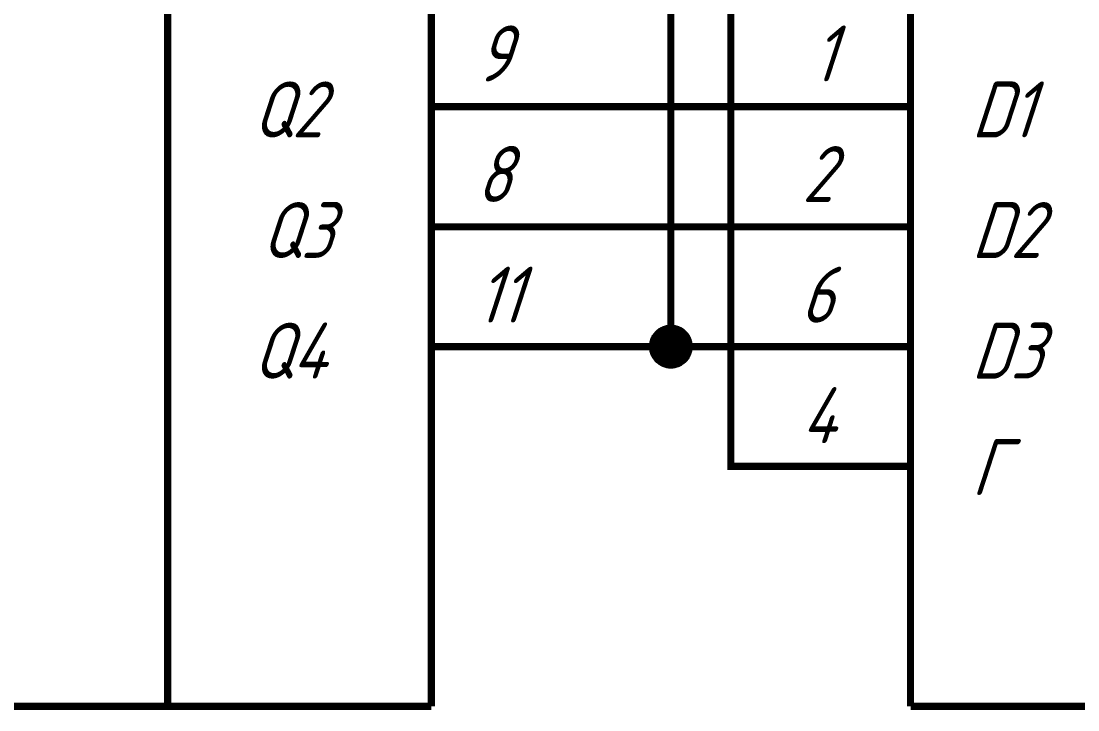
# Paper-space layout 'Layout1' of a CAD drawing. Header units: millimetres. Extents: x 0 to 420, y 0 to 297.
# Drawn here: x 265.48 to 309.58, y 174.99 to 203.72 of the extents above; entities that cross this region are included whole.
import ezdxf

# ---------------------------------------------------------------- set-up
doc = ezdxf.new("R2010")
doc.units = ezdxf.units.MM
doc.layers.add('Sheet', color=255, linetype='Continuous')
doc.styles.add('GOST', font='', dxfattribs={"oblique": 18})
doc.styles.get('GOST').set_extended_font_data('GOST type A')

psp = doc.layouts.get("Layout1")

# ---------------------------------------------------------------- linework, layer by layer
at = {"layer": 'Sheet'}
for points, const_width in [([(292.593, 190.144), (292.593, 235.141), (220.108, 235.141), (220.108, 277.645), (237.601, 277.645)], 0.3), ([(297.589, 185.147), (295.097, 185.147), (295.097, 230.144)], 0.3), ([(271.598, 220.149), (271.598, 175.141)], 0.3), ([(282.601, 175.141), (282.601, 220.149)], 0.3), ([(302.597, 175.141), (302.597, 215.141)], 0.3), ([(282.601, 200.15), (287.597, 200.15)], 0.3), ([(297.589, 200.15), (287.597, 200.15), (287.597, 200.15)], 0.3), ([(302.597, 200.15), (297.589, 200.15)], 0.3), ([(282.601, 195.141), (287.597, 195.141)], 0.3), ([(287.597, 195.141), (297.589, 195.141), (297.589, 195.141)], 0.3), ([(302.597, 195.141), (297.589, 195.141)], 0.3), ([(291.83, 190.144), (291.83, 190.189), (291.83, 190.223), (291.841, 190.256), (291.841, 190.301), (291.852, 190.335), (291.863, 190.369), (291.875, 190.413), (291.886, 190.447), (291.908, 190.481), (291.919, 190.515), (291.942, 190.537), (291.964, 190.571), (291.987, 190.604), (292.009, 190.627), (292.032, 190.661), (292.054, 190.683), (292.077, 190.705), (292.11, 190.739), (292.144, 190.762), (292.166, 190.784), (292.2, 190.795), (292.234, 190.818), (292.268, 190.829), (292.301, 190.851), (292.335, 190.863), (292.369, 190.874), (292.402, 190.885), (292.436, 190.896), (292.481, 190.896), (292.515, 190.908), (292.559, 190.908), (292.593, 190.908)], 0.3), ([(291.83, 190.144), (291.83, 190.189), (291.83, 190.223), (291.841, 190.256), (291.841, 190.301), (291.852, 190.335), (291.863, 190.369), (291.875, 190.413), (291.886, 190.447), (291.908, 190.481), (291.919, 190.515), (291.942, 190.537), (291.964, 190.571), (291.987, 190.604), (292.009, 190.627), (292.032, 190.661), (292.054, 190.683), (292.077, 190.705), (292.11, 190.739), (292.144, 190.762), (292.166, 190.784), (292.2, 190.795), (292.234, 190.818), (292.268, 190.829), (292.301, 190.851), (292.335, 190.863), (292.369, 190.874), (292.402, 190.885), (292.436, 190.896), (292.481, 190.896), (292.515, 190.908), (292.559, 190.908), (292.593, 190.908)], 0.3), ([(291.83, 190.144), (291.83, 190.189), (291.83, 190.223), (291.841, 190.256), (291.841, 190.301), (291.852, 190.335), (291.863, 190.369), (291.875, 190.413), (291.886, 190.447), (291.908, 190.481), (291.919, 190.515), (291.942, 190.537), (291.964, 190.571), (291.987, 190.604), (292.009, 190.627), (292.032, 190.661), (292.054, 190.683), (292.077, 190.705), (292.11, 190.739), (292.144, 190.762), (292.166, 190.784), (292.2, 190.795), (292.234, 190.818), (292.268, 190.829), (292.301, 190.851), (292.335, 190.863), (292.369, 190.874), (292.402, 190.885), (292.436, 190.896), (292.481, 190.896), (292.515, 190.908), (292.559, 190.908), (292.593, 190.908)], 0.3), ([(291.83, 190.144), (291.83, 190.189), (291.83, 190.223), (291.841, 190.256), (291.841, 190.301), (291.852, 190.335), (291.863, 190.369), (291.875, 190.413), (291.886, 190.447), (291.908, 190.481), (291.919, 190.515), (291.942, 190.537), (291.964, 190.571), (291.987, 190.604), (292.009, 190.627), (292.032, 190.661), (292.054, 190.683), (292.077, 190.705), (292.11, 190.739), (292.144, 190.762), (292.166, 190.784), (292.2, 190.795), (292.234, 190.818), (292.268, 190.829), (292.301, 190.851), (292.335, 190.863), (292.369, 190.874), (292.402, 190.885), (292.436, 190.896), (292.481, 190.896), (292.515, 190.908), (292.559, 190.908), (292.593, 190.908)], 0.3), ([(291.83, 190.144), (291.83, 190.189), (291.83, 190.223), (291.841, 190.256), (291.841, 190.301), (291.852, 190.335), (291.863, 190.369), (291.875, 190.413), (291.886, 190.447), (291.908, 190.481), (291.919, 190.515), (291.942, 190.537), (291.964, 190.571), (291.987, 190.604), (292.009, 190.627), (292.032, 190.661), (292.054, 190.683), (292.077, 190.705), (292.11, 190.739), (292.144, 190.762), (292.166, 190.784), (292.2, 190.795), (292.234, 190.818), (292.268, 190.829), (292.301, 190.851), (292.335, 190.863), (292.369, 190.874), (292.402, 190.885), (292.436, 190.896), (292.481, 190.896), (292.515, 190.908), (292.559, 190.908), (292.593, 190.908)], 0.0991), ([(291.83, 190.144), (291.83, 190.189), (291.83, 190.223), (291.841, 190.256), (291.841, 190.301), (291.852, 190.335), (291.863, 190.369), (291.875, 190.413), (291.886, 190.447), (291.908, 190.481), (291.919, 190.515), (291.942, 190.537), (291.964, 190.571), (291.987, 190.604), (292.009, 190.627), (292.032, 190.661), (292.054, 190.683), (292.077, 190.705), (292.11, 190.739), (292.144, 190.762), (292.166, 190.784), (292.2, 190.795), (292.234, 190.818), (292.268, 190.829), (292.301, 190.851), (292.335, 190.863), (292.369, 190.874), (292.402, 190.885), (292.436, 190.896), (292.481, 190.896), (292.515, 190.908), (292.559, 190.908), (292.593, 190.908)], 0.0991), ([(291.83, 190.144), (291.83, 190.189), (291.83, 190.223), (291.841, 190.256), (291.841, 190.301), (291.852, 190.335), (291.863, 190.369), (291.875, 190.413), (291.886, 190.447), (291.908, 190.481), (291.919, 190.515), (291.942, 190.537), (291.964, 190.571), (291.987, 190.604), (292.009, 190.627), (292.032, 190.661), (292.054, 190.683), (292.077, 190.705), (292.11, 190.739), (292.144, 190.762), (292.166, 190.784), (292.2, 190.795), (292.234, 190.818), (292.268, 190.829), (292.301, 190.851), (292.335, 190.863), (292.369, 190.874), (292.402, 190.885), (292.436, 190.896), (292.481, 190.896), (292.515, 190.908), (292.559, 190.908), (292.593, 190.908)], 0.0991), ([(291.83, 190.144), (291.83, 190.189), (291.83, 190.223), (291.841, 190.256), (291.841, 190.301), (291.852, 190.335), (291.863, 190.369), (291.875, 190.413), (291.886, 190.447), (291.908, 190.481), (291.919, 190.515), (291.942, 190.537), (291.964, 190.571), (291.987, 190.604), (292.009, 190.627), (292.032, 190.661), (292.054, 190.683), (292.077, 190.705), (292.11, 190.739), (292.144, 190.762), (292.166, 190.784), (292.2, 190.795), (292.234, 190.818), (292.268, 190.829), (292.301, 190.851), (292.335, 190.863), (292.369, 190.874), (292.402, 190.885), (292.436, 190.896), (292.481, 190.896), (292.515, 190.908), (292.559, 190.908), (292.593, 190.908)], 0.0991), ([(292.593, 190.908), (292.593, 190.908)], 0.3), ([(292.593, 190.908), (292.638, 190.908), (292.672, 190.908), (292.705, 190.896), (292.75, 190.896), (292.784, 190.885), (292.818, 190.874), (292.863, 190.863), (292.896, 190.851), (292.93, 190.829), (292.964, 190.818), (292.986, 190.795), (293.02, 190.784), (293.053, 190.762), (293.076, 190.739), (293.11, 190.705), (293.132, 190.683), (293.155, 190.661), (293.188, 190.627), (293.211, 190.604), (293.233, 190.571), (293.244, 190.537), (293.267, 190.515), (293.278, 190.481), (293.3, 190.447), (293.312, 190.413), (293.323, 190.369), (293.334, 190.335), (293.345, 190.301), (293.345, 190.256), (293.357, 190.223), (293.357, 190.189), (293.357, 190.144)], 0.3), ([(292.593, 190.908), (292.593, 190.908)], 0.3), ([(292.593, 190.908), (292.638, 190.908), (292.672, 190.908), (292.705, 190.896), (292.75, 190.896), (292.784, 190.885), (292.818, 190.874), (292.863, 190.863), (292.896, 190.851), (292.93, 190.829), (292.964, 190.818), (292.986, 190.795), (293.02, 190.784), (293.053, 190.762), (293.076, 190.739), (293.11, 190.705), (293.132, 190.683), (293.155, 190.661), (293.188, 190.627), (293.211, 190.604), (293.233, 190.571), (293.244, 190.537), (293.267, 190.515), (293.278, 190.481), (293.3, 190.447), (293.312, 190.413), (293.323, 190.369), (293.334, 190.335), (293.345, 190.301), (293.345, 190.256), (293.357, 190.223), (293.357, 190.189), (293.357, 190.144)], 0.3), ([(292.593, 190.908), (292.593, 190.908)], 0.3), ([(292.593, 190.908), (292.638, 190.908), (292.672, 190.908), (292.705, 190.896), (292.75, 190.896), (292.784, 190.885), (292.818, 190.874), (292.863, 190.863), (292.896, 190.851), (292.93, 190.829), (292.964, 190.818), (292.986, 190.795), (293.02, 190.784), (293.053, 190.762), (293.076, 190.739), (293.11, 190.705), (293.132, 190.683), (293.155, 190.661), (293.188, 190.627), (293.211, 190.604), (293.233, 190.571), (293.244, 190.537), (293.267, 190.515), (293.278, 190.481), (293.3, 190.447), (293.312, 190.413), (293.323, 190.369), (293.334, 190.335), (293.345, 190.301), (293.345, 190.256), (293.357, 190.223), (293.357, 190.189), (293.357, 190.144)], 0.3), ([(292.593, 190.908), (292.593, 190.908)], 0.3), ([(292.593, 190.908), (292.638, 190.908), (292.672, 190.908), (292.705, 190.896), (292.75, 190.896), (292.784, 190.885), (292.818, 190.874), (292.863, 190.863), (292.896, 190.851), (292.93, 190.829), (292.964, 190.818), (292.986, 190.795), (293.02, 190.784), (293.053, 190.762), (293.076, 190.739), (293.11, 190.705), (293.132, 190.683), (293.155, 190.661), (293.188, 190.627), (293.211, 190.604), (293.233, 190.571), (293.244, 190.537), (293.267, 190.515), (293.278, 190.481), (293.3, 190.447), (293.312, 190.413), (293.323, 190.369), (293.334, 190.335), (293.345, 190.301), (293.345, 190.256), (293.357, 190.223), (293.357, 190.189), (293.357, 190.144)], 0.3), ([(292.593, 190.908), (292.593, 190.908)], 0.0991), ([(292.593, 190.908), (292.638, 190.908), (292.672, 190.908), (292.705, 190.896), (292.75, 190.896), (292.784, 190.885), (292.818, 190.874), (292.863, 190.863), (292.896, 190.851), (292.93, 190.829), (292.964, 190.818), (292.986, 190.795), (293.02, 190.784), (293.053, 190.762), (293.076, 190.739), (293.11, 190.705), (293.132, 190.683), (293.155, 190.661), (293.188, 190.627), (293.211, 190.604), (293.233, 190.571), (293.244, 190.537), (293.267, 190.515), (293.278, 190.481), (293.3, 190.447), (293.312, 190.413), (293.323, 190.369), (293.334, 190.335), (293.345, 190.301), (293.345, 190.256), (293.357, 190.223), (293.357, 190.189), (293.357, 190.144)], 0.0991), ([(292.593, 190.908), (292.593, 190.908)], 0.0991), ([(292.593, 190.908), (292.638, 190.908), (292.672, 190.908), (292.705, 190.896), (292.75, 190.896), (292.784, 190.885), (292.818, 190.874), (292.863, 190.863), (292.896, 190.851), (292.93, 190.829), (292.964, 190.818), (292.986, 190.795), (293.02, 190.784), (293.053, 190.762), (293.076, 190.739), (293.11, 190.705), (293.132, 190.683), (293.155, 190.661), (293.188, 190.627), (293.211, 190.604), (293.233, 190.571), (293.244, 190.537), (293.267, 190.515), (293.278, 190.481), (293.3, 190.447), (293.312, 190.413), (293.323, 190.369), (293.334, 190.335), (293.345, 190.301), (293.345, 190.256), (293.357, 190.223), (293.357, 190.189), (293.357, 190.144)], 0.0991), ([(292.593, 190.908), (292.593, 190.908)], 0.0991), ([(292.593, 190.908), (292.638, 190.908), (292.672, 190.908), (292.705, 190.896), (292.75, 190.896), (292.784, 190.885), (292.818, 190.874), (292.863, 190.863), (292.896, 190.851), (292.93, 190.829), (292.964, 190.818), (292.986, 190.795), (293.02, 190.784), (293.053, 190.762), (293.076, 190.739), (293.11, 190.705), (293.132, 190.683), (293.155, 190.661), (293.188, 190.627), (293.211, 190.604), (293.233, 190.571), (293.244, 190.537), (293.267, 190.515), (293.278, 190.481), (293.3, 190.447), (293.312, 190.413), (293.323, 190.369), (293.334, 190.335), (293.345, 190.301), (293.345, 190.256), (293.357, 190.223), (293.357, 190.189), (293.357, 190.144)], 0.0991), ([(292.593, 190.908), (292.593, 190.908)], 0.0991), ([(292.593, 190.908), (292.638, 190.908), (292.672, 190.908), (292.705, 190.896), (292.75, 190.896), (292.784, 190.885), (292.818, 190.874), (292.863, 190.863), (292.896, 190.851), (292.93, 190.829), (292.964, 190.818), (292.986, 190.795), (293.02, 190.784), (293.053, 190.762), (293.076, 190.739), (293.11, 190.705), (293.132, 190.683), (293.155, 190.661), (293.188, 190.627), (293.211, 190.604), (293.233, 190.571), (293.244, 190.537), (293.267, 190.515), (293.278, 190.481), (293.3, 190.447), (293.312, 190.413), (293.323, 190.369), (293.334, 190.335), (293.345, 190.301), (293.345, 190.256), (293.357, 190.223), (293.357, 190.189), (293.357, 190.144)], 0.0991), ([(282.601, 190.144), (287.597, 190.144)], 0.3), ([(297.589, 190.144), (292.593, 190.144), (287.597, 190.144), (287.597, 190.144)], 0.3), ([(292.593, 189.38), (292.559, 189.38), (292.515, 189.38), (292.481, 189.392), (292.436, 189.392), (292.402, 189.403), (292.369, 189.414), (292.335, 189.425), (292.301, 189.437), (292.268, 189.459), (292.234, 189.47), (292.2, 189.493), (292.166, 189.515), (292.144, 189.538), (292.11, 189.56), (292.077, 189.582), (292.054, 189.605), (292.032, 189.627), (292.009, 189.661), (291.987, 189.695), (291.964, 189.717), (291.942, 189.751), (291.919, 189.785), (291.908, 189.818), (291.886, 189.852), (291.875, 189.886), (291.863, 189.919), (291.852, 189.953), (291.841, 189.987), (291.841, 190.032), (291.83, 190.065), (291.83, 190.11), (291.83, 190.144)], 0.3), ([(291.83, 190.144), (291.83, 190.144)], 0.3), ([(292.593, 189.38), (292.559, 189.38), (292.515, 189.38), (292.481, 189.392), (292.436, 189.392), (292.402, 189.403), (292.369, 189.414), (292.335, 189.425), (292.301, 189.437), (292.268, 189.459), (292.234, 189.47), (292.2, 189.493), (292.166, 189.515), (292.144, 189.538), (292.11, 189.56), (292.077, 189.582), (292.054, 189.605), (292.032, 189.627), (292.009, 189.661), (291.987, 189.695), (291.964, 189.717), (291.942, 189.751), (291.919, 189.785), (291.908, 189.818), (291.886, 189.852), (291.875, 189.886), (291.863, 189.919), (291.852, 189.953), (291.841, 189.987), (291.841, 190.032), (291.83, 190.065), (291.83, 190.11), (291.83, 190.144)], 0.3), ([(291.83, 190.144), (291.83, 190.144)], 0.3), ([(292.593, 189.38), (292.559, 189.38), (292.515, 189.38), (292.481, 189.392), (292.436, 189.392), (292.402, 189.403), (292.369, 189.414), (292.335, 189.425), (292.301, 189.437), (292.268, 189.459), (292.234, 189.47), (292.2, 189.493), (292.166, 189.515), (292.144, 189.538), (292.11, 189.56), (292.077, 189.582), (292.054, 189.605), (292.032, 189.627), (292.009, 189.661), (291.987, 189.695), (291.964, 189.717), (291.942, 189.751), (291.919, 189.785), (291.908, 189.818), (291.886, 189.852), (291.875, 189.886), (291.863, 189.919), (291.852, 189.953), (291.841, 189.987), (291.841, 190.032), (291.83, 190.065), (291.83, 190.11), (291.83, 190.144)], 0.3), ([(291.83, 190.144), (291.83, 190.144)], 0.3), ([(292.593, 189.38), (292.559, 189.38), (292.515, 189.38), (292.481, 189.392), (292.436, 189.392), (292.402, 189.403), (292.369, 189.414), (292.335, 189.425), (292.301, 189.437), (292.268, 189.459), (292.234, 189.47), (292.2, 189.493), (292.166, 189.515), (292.144, 189.538), (292.11, 189.56), (292.077, 189.582), (292.054, 189.605), (292.032, 189.627), (292.009, 189.661), (291.987, 189.695), (291.964, 189.717), (291.942, 189.751), (291.919, 189.785), (291.908, 189.818), (291.886, 189.852), (291.875, 189.886), (291.863, 189.919), (291.852, 189.953), (291.841, 189.987), (291.841, 190.032), (291.83, 190.065), (291.83, 190.11), (291.83, 190.144)], 0.3), ([(291.83, 190.144), (291.83, 190.144)], 0.3), ([(292.593, 189.38), (292.559, 189.38), (292.515, 189.38), (292.481, 189.392), (292.436, 189.392), (292.402, 189.403), (292.369, 189.414), (292.335, 189.425), (292.301, 189.437), (292.268, 189.459), (292.234, 189.47), (292.2, 189.493), (292.166, 189.515), (292.144, 189.538), (292.11, 189.56), (292.077, 189.582), (292.054, 189.605), (292.032, 189.627), (292.009, 189.661), (291.987, 189.695), (291.964, 189.717), (291.942, 189.751), (291.919, 189.785), (291.908, 189.818), (291.886, 189.852), (291.875, 189.886), (291.863, 189.919), (291.852, 189.953), (291.841, 189.987), (291.841, 190.032), (291.83, 190.065), (291.83, 190.11), (291.83, 190.144)], 0.0991), ([(291.83, 190.144), (291.83, 190.144)], 0.0991), ([(292.593, 189.38), (292.559, 189.38), (292.515, 189.38), (292.481, 189.392), (292.436, 189.392), (292.402, 189.403), (292.369, 189.414), (292.335, 189.425), (292.301, 189.437), (292.268, 189.459), (292.234, 189.47), (292.2, 189.493), (292.166, 189.515), (292.144, 189.538), (292.11, 189.56), (292.077, 189.582), (292.054, 189.605), (292.032, 189.627), (292.009, 189.661), (291.987, 189.695), (291.964, 189.717), (291.942, 189.751), (291.919, 189.785), (291.908, 189.818), (291.886, 189.852), (291.875, 189.886), (291.863, 189.919), (291.852, 189.953), (291.841, 189.987), (291.841, 190.032), (291.83, 190.065), (291.83, 190.11), (291.83, 190.144)], 0.0991), ([(291.83, 190.144), (291.83, 190.144)], 0.0991), ([(292.593, 189.38), (292.559, 189.38), (292.515, 189.38), (292.481, 189.392), (292.436, 189.392), (292.402, 189.403), (292.369, 189.414), (292.335, 189.425), (292.301, 189.437), (292.268, 189.459), (292.234, 189.47), (292.2, 189.493), (292.166, 189.515), (292.144, 189.538), (292.11, 189.56), (292.077, 189.582), (292.054, 189.605), (292.032, 189.627), (292.009, 189.661), (291.987, 189.695), (291.964, 189.717), (291.942, 189.751), (291.919, 189.785), (291.908, 189.818), (291.886, 189.852), (291.875, 189.886), (291.863, 189.919), (291.852, 189.953), (291.841, 189.987), (291.841, 190.032), (291.83, 190.065), (291.83, 190.11), (291.83, 190.144)], 0.0991), ([(291.83, 190.144), (291.83, 190.144)], 0.0991), ([(292.593, 189.38), (292.559, 189.38), (292.515, 189.38), (292.481, 189.392), (292.436, 189.392), (292.402, 189.403), (292.369, 189.414), (292.335, 189.425), (292.301, 189.437), (292.268, 189.459), (292.234, 189.47), (292.2, 189.493), (292.166, 189.515), (292.144, 189.538), (292.11, 189.56), (292.077, 189.582), (292.054, 189.605), (292.032, 189.627), (292.009, 189.661), (291.987, 189.695), (291.964, 189.717), (291.942, 189.751), (291.919, 189.785), (291.908, 189.818), (291.886, 189.852), (291.875, 189.886), (291.863, 189.919), (291.852, 189.953), (291.841, 189.987), (291.841, 190.032), (291.83, 190.065), (291.83, 190.11), (291.83, 190.144)], 0.0991), ([(291.83, 190.144), (291.83, 190.144)], 0.0991), ([(293.357, 190.144), (293.357, 190.11), (293.357, 190.065), (293.345, 190.032), (293.345, 189.987), (293.334, 189.953), (293.323, 189.919), (293.312, 189.886), (293.3, 189.852), (293.278, 189.818), (293.267, 189.785), (293.244, 189.751), (293.233, 189.717), (293.211, 189.695), (293.188, 189.661), (293.155, 189.627), (293.132, 189.605), (293.11, 189.582), (293.076, 189.56), (293.053, 189.538), (293.02, 189.515), (292.986, 189.493), (292.964, 189.47), (292.93, 189.459), (292.896, 189.437), (292.863, 189.425), (292.818, 189.414), (292.784, 189.403), (292.75, 189.392), (292.705, 189.392), (292.672, 189.38), (292.638, 189.38), (292.593, 189.38)], 0.3), ([(293.357, 190.144), (293.357, 190.11), (293.357, 190.065), (293.345, 190.032), (293.345, 189.987), (293.334, 189.953), (293.323, 189.919), (293.312, 189.886), (293.3, 189.852), (293.278, 189.818), (293.267, 189.785), (293.244, 189.751), (293.233, 189.717), (293.211, 189.695), (293.188, 189.661), (293.155, 189.627), (293.132, 189.605), (293.11, 189.582), (293.076, 189.56), (293.053, 189.538), (293.02, 189.515), (292.986, 189.493), (292.964, 189.47), (292.93, 189.459), (292.896, 189.437), (292.863, 189.425), (292.818, 189.414), (292.784, 189.403), (292.75, 189.392), (292.705, 189.392), (292.672, 189.38), (292.638, 189.38), (292.593, 189.38)], 0.3), ([(293.357, 190.144), (293.357, 190.11), (293.357, 190.065), (293.345, 190.032), (293.345, 189.987), (293.334, 189.953), (293.323, 189.919), (293.312, 189.886), (293.3, 189.852), (293.278, 189.818), (293.267, 189.785), (293.244, 189.751), (293.233, 189.717), (293.211, 189.695), (293.188, 189.661), (293.155, 189.627), (293.132, 189.605), (293.11, 189.582), (293.076, 189.56), (293.053, 189.538), (293.02, 189.515), (292.986, 189.493), (292.964, 189.47), (292.93, 189.459), (292.896, 189.437), (292.863, 189.425), (292.818, 189.414), (292.784, 189.403), (292.75, 189.392), (292.705, 189.392), (292.672, 189.38), (292.638, 189.38), (292.593, 189.38)], 0.3), ([(293.357, 190.144), (293.357, 190.11), (293.357, 190.065), (293.345, 190.032), (293.345, 189.987), (293.334, 189.953), (293.323, 189.919), (293.312, 189.886), (293.3, 189.852), (293.278, 189.818), (293.267, 189.785), (293.244, 189.751), (293.233, 189.717), (293.211, 189.695), (293.188, 189.661), (293.155, 189.627), (293.132, 189.605), (293.11, 189.582), (293.076, 189.56), (293.053, 189.538), (293.02, 189.515), (292.986, 189.493), (292.964, 189.47), (292.93, 189.459), (292.896, 189.437), (292.863, 189.425), (292.818, 189.414), (292.784, 189.403), (292.75, 189.392), (292.705, 189.392), (292.672, 189.38), (292.638, 189.38), (292.593, 189.38)], 0.3), ([(293.357, 190.144), (293.357, 190.11), (293.357, 190.065), (293.345, 190.032), (293.345, 189.987), (293.334, 189.953), (293.323, 189.919), (293.312, 189.886), (293.3, 189.852), (293.278, 189.818), (293.267, 189.785), (293.244, 189.751), (293.233, 189.717), (293.211, 189.695), (293.188, 189.661), (293.155, 189.627), (293.132, 189.605), (293.11, 189.582), (293.076, 189.56), (293.053, 189.538), (293.02, 189.515), (292.986, 189.493), (292.964, 189.47), (292.93, 189.459), (292.896, 189.437), (292.863, 189.425), (292.818, 189.414), (292.784, 189.403), (292.75, 189.392), (292.705, 189.392), (292.672, 189.38), (292.638, 189.38), (292.593, 189.38)], 0.0991), ([(293.357, 190.144), (293.357, 190.11), (293.357, 190.065), (293.345, 190.032), (293.345, 189.987), (293.334, 189.953), (293.323, 189.919), (293.312, 189.886), (293.3, 189.852), (293.278, 189.818), (293.267, 189.785), (293.244, 189.751), (293.233, 189.717), (293.211, 189.695), (293.188, 189.661), (293.155, 189.627), (293.132, 189.605), (293.11, 189.582), (293.076, 189.56), (293.053, 189.538), (293.02, 189.515), (292.986, 189.493), (292.964, 189.47), (292.93, 189.459), (292.896, 189.437), (292.863, 189.425), (292.818, 189.414), (292.784, 189.403), (292.75, 189.392), (292.705, 189.392), (292.672, 189.38), (292.638, 189.38), (292.593, 189.38)], 0.0991), ([(293.357, 190.144), (293.357, 190.11), (293.357, 190.065), (293.345, 190.032), (293.345, 189.987), (293.334, 189.953), (293.323, 189.919), (293.312, 189.886), (293.3, 189.852), (293.278, 189.818), (293.267, 189.785), (293.244, 189.751), (293.233, 189.717), (293.211, 189.695), (293.188, 189.661), (293.155, 189.627), (293.132, 189.605), (293.11, 189.582), (293.076, 189.56), (293.053, 189.538), (293.02, 189.515), (292.986, 189.493), (292.964, 189.47), (292.93, 189.459), (292.896, 189.437), (292.863, 189.425), (292.818, 189.414), (292.784, 189.403), (292.75, 189.392), (292.705, 189.392), (292.672, 189.38), (292.638, 189.38), (292.593, 189.38)], 0.0991), ([(293.357, 190.144), (293.357, 190.11), (293.357, 190.065), (293.345, 190.032), (293.345, 189.987), (293.334, 189.953), (293.323, 189.919), (293.312, 189.886), (293.3, 189.852), (293.278, 189.818), (293.267, 189.785), (293.244, 189.751), (293.233, 189.717), (293.211, 189.695), (293.188, 189.661), (293.155, 189.627), (293.132, 189.605), (293.11, 189.582), (293.076, 189.56), (293.053, 189.538), (293.02, 189.515), (292.986, 189.493), (292.964, 189.47), (292.93, 189.459), (292.896, 189.437), (292.863, 189.425), (292.818, 189.414), (292.784, 189.403), (292.75, 189.392), (292.705, 189.392), (292.672, 189.38), (292.638, 189.38), (292.593, 189.38)], 0.0991), ([(293.357, 190.144), (293.357, 190.144), (293.357, 190.144), (293.357, 190.144), (293.357, 190.144), (293.357, 190.144), (293.357, 190.144), (293.357, 190.144), (293.357, 190.144), (293.357, 190.144), (293.357, 190.144), (293.357, 190.144), (293.357, 190.144), (293.357, 190.144), (293.357, 190.144), (293.357, 190.144), (293.357, 190.144), (293.357, 190.144), (293.357, 190.144), (293.357, 190.144), (293.357, 190.144), (293.357, 190.144), (293.357, 190.144), (293.357, 190.144), (293.357, 190.144), (293.357, 190.144), (293.357, 190.144), (293.357, 190.144), (293.357, 190.144), (293.357, 190.144), (293.357, 190.144), (293.357, 190.144), (293.357, 190.144)], 0.3), ([(293.357, 190.144), (293.357, 190.144)], 0.3), ([(293.357, 190.144), (293.357, 190.144), (293.357, 190.144), (293.357, 190.144), (293.357, 190.144), (293.357, 190.144), (293.357, 190.144), (293.357, 190.144), (293.357, 190.144), (293.357, 190.144), (293.357, 190.144), (293.357, 190.144), (293.357, 190.144), (293.357, 190.144), (293.357, 190.144), (293.357, 190.144), (293.357, 190.144), (293.357, 190.144), (293.357, 190.144), (293.357, 190.144), (293.357, 190.144), (293.357, 190.144), (293.357, 190.144), (293.357, 190.144), (293.357, 190.144), (293.357, 190.144), (293.357, 190.144), (293.357, 190.144), (293.357, 190.144), (293.357, 190.144), (293.357, 190.144), (293.357, 190.144), (293.357, 190.144)], 0.3), ([(293.357, 190.144), (293.357, 190.144)], 0.3), ([(293.357, 190.144), (293.357, 190.144), (293.357, 190.144), (293.357, 190.144), (293.357, 190.144), (293.357, 190.144), (293.357, 190.144), (293.357, 190.144), (293.357, 190.144), (293.357, 190.144), (293.357, 190.144), (293.357, 190.144), (293.357, 190.144), (293.357, 190.144), (293.357, 190.144), (293.357, 190.144), (293.357, 190.144), (293.357, 190.144), (293.357, 190.144), (293.357, 190.144), (293.357, 190.144), (293.357, 190.144), (293.357, 190.144), (293.357, 190.144), (293.357, 190.144), (293.357, 190.144), (293.357, 190.144), (293.357, 190.144), (293.357, 190.144), (293.357, 190.144), (293.357, 190.144), (293.357, 190.144), (293.357, 190.144)], 0.3), ([(293.357, 190.144), (293.357, 190.144)], 0.3), ([(293.357, 190.144), (293.357, 190.144), (293.357, 190.144), (293.357, 190.144), (293.357, 190.144), (293.357, 190.144), (293.357, 190.144), (293.357, 190.144), (293.357, 190.144), (293.357, 190.144), (293.357, 190.144), (293.357, 190.144), (293.357, 190.144), (293.357, 190.144), (293.357, 190.144), (293.357, 190.144), (293.357, 190.144), (293.357, 190.144), (293.357, 190.144), (293.357, 190.144), (293.357, 190.144), (293.357, 190.144), (293.357, 190.144), (293.357, 190.144), (293.357, 190.144), (293.357, 190.144), (293.357, 190.144), (293.357, 190.144), (293.357, 190.144), (293.357, 190.144), (293.357, 190.144), (293.357, 190.144), (293.357, 190.144)], 0.3), ([(293.357, 190.144), (293.357, 190.144)], 0.3), ([(293.357, 190.144), (293.357, 190.144), (293.357, 190.144), (293.357, 190.144), (293.357, 190.144), (293.357, 190.144), (293.357, 190.144), (293.357, 190.144), (293.357, 190.144), (293.357, 190.144), (293.357, 190.144), (293.357, 190.144), (293.357, 190.144), (293.357, 190.144), (293.357, 190.144), (293.357, 190.144), (293.357, 190.144), (293.357, 190.144), (293.357, 190.144), (293.357, 190.144), (293.357, 190.144), (293.357, 190.144), (293.357, 190.144), (293.357, 190.144), (293.357, 190.144), (293.357, 190.144), (293.357, 190.144), (293.357, 190.144), (293.357, 190.144), (293.357, 190.144), (293.357, 190.144), (293.357, 190.144), (293.357, 190.144)], 0.0991), ([(293.357, 190.144), (293.357, 190.144)], 0.0991), ([(293.357, 190.144), (293.357, 190.144), (293.357, 190.144), (293.357, 190.144), (293.357, 190.144), (293.357, 190.144), (293.357, 190.144), (293.357, 190.144), (293.357, 190.144), (293.357, 190.144), (293.357, 190.144), (293.357, 190.144), (293.357, 190.144), (293.357, 190.144), (293.357, 190.144), (293.357, 190.144), (293.357, 190.144), (293.357, 190.144), (293.357, 190.144), (293.357, 190.144), (293.357, 190.144), (293.357, 190.144), (293.357, 190.144), (293.357, 190.144), (293.357, 190.144), (293.357, 190.144), (293.357, 190.144), (293.357, 190.144), (293.357, 190.144), (293.357, 190.144), (293.357, 190.144), (293.357, 190.144), (293.357, 190.144)], 0.0991), ([(293.357, 190.144), (293.357, 190.144)], 0.0991), ([(293.357, 190.144), (293.357, 190.144), (293.357, 190.144), (293.357, 190.144), (293.357, 190.144), (293.357, 190.144), (293.357, 190.144), (293.357, 190.144), (293.357, 190.144), (293.357, 190.144), (293.357, 190.144), (293.357, 190.144), (293.357, 190.144), (293.357, 190.144), (293.357, 190.144), (293.357, 190.144), (293.357, 190.144), (293.357, 190.144), (293.357, 190.144), (293.357, 190.144), (293.357, 190.144), (293.357, 190.144), (293.357, 190.144), (293.357, 190.144), (293.357, 190.144), (293.357, 190.144), (293.357, 190.144), (293.357, 190.144), (293.357, 190.144), (293.357, 190.144), (293.357, 190.144), (293.357, 190.144), (293.357, 190.144)], 0.0991), ([(293.357, 190.144), (293.357, 190.144)], 0.0991), ([(293.357, 190.144), (293.357, 190.144), (293.357, 190.144), (293.357, 190.144), (293.357, 190.144), (293.357, 190.144), (293.357, 190.144), (293.357, 190.144), (293.357, 190.144), (293.357, 190.144), (293.357, 190.144), (293.357, 190.144), (293.357, 190.144), (293.357, 190.144), (293.357, 190.144), (293.357, 190.144), (293.357, 190.144), (293.357, 190.144), (293.357, 190.144), (293.357, 190.144), (293.357, 190.144), (293.357, 190.144), (293.357, 190.144), (293.357, 190.144), (293.357, 190.144), (293.357, 190.144), (293.357, 190.144), (293.357, 190.144), (293.357, 190.144), (293.357, 190.144), (293.357, 190.144), (293.357, 190.144), (293.357, 190.144)], 0.0991), ([(293.357, 190.144), (293.357, 190.144)], 0.0991), ([(302.597, 190.144), (297.589, 190.144)], 0.3), ([(302.597, 185.147), (297.589, 185.147)], 0.3), ([(282.601, 175.141), (242.608, 175.141)], 0.3), ([(302.597, 175.141), (324.592, 175.141)], 0.3)]:
    psp.add_lwpolyline(points, dxfattribs=dict(at, const_width=const_width))
at = {"layer": 'Sheet', "const_width": 0.762}
psp.add_lwpolyline([(292.223, 190.151, 1), (292.985, 190.151, 1)], format="xyb", close=True, dxfattribs=at)

# ---------------------------------------------------------------- texts
at = {"layer": 'Sheet', "style": 'GOST', "oblique": 18}
for s, height, p in [('9', 2.336, (284.476, 201.205)), ('1', 2.336, (298.488, 201.205)), ('Q2', 2.3358, (275.134, 198.869)), ('D1', 2.3358, (305.134, 198.869)), ('8', 2.336, (284.476, 196.174)), ('2', 2.336, (298.074, 196.174)), ('Q3', 2.3358, (275.494, 193.839)), ('D2', 2.3358, (305.134, 193.839)), ('11', 2.3358, (284.476, 191.143)), ('6', 2.336, (297.991, 191.143)), ('Q4', 2.3358, (275.134, 188.808)), ('D3', 2.3358, (305.134, 188.808)), ('4', 2.336, (298.036, 186.113)), ('Г', 2.336, (305.134, 183.956))]:
    psp.add_text(s, height=height, dxfattribs=at).set_placement(p)

doc.saveas('drawing.dxf')
